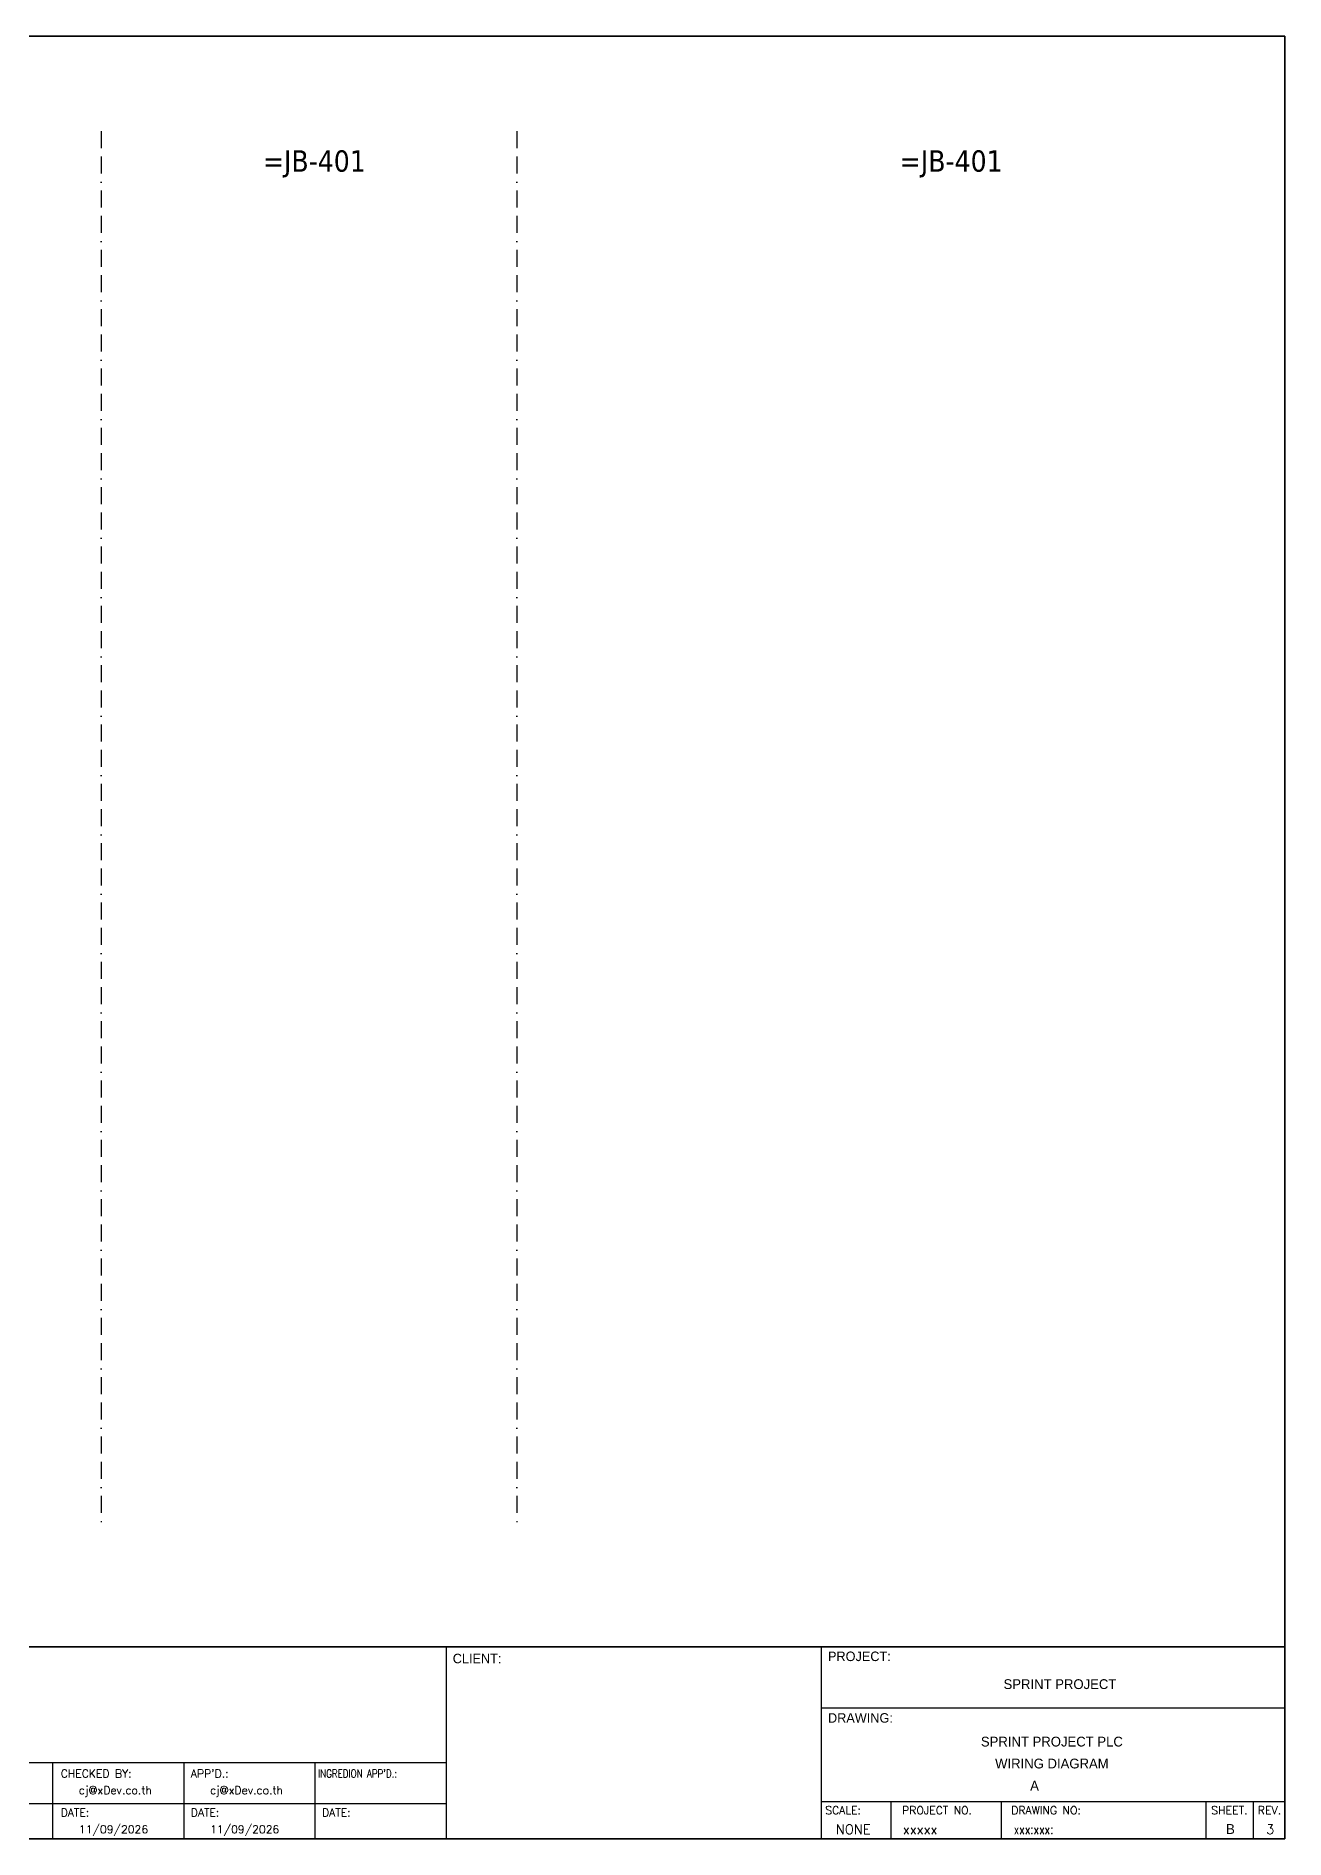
# Model space of a CAD drawing. Header units: millimetres. Extents: x 0 to 54213, y -3004 to 2820.
# Drawn here: x 43953 to 45826, y 0 to 2704 of the extents above; entities that cross this region are included whole.
import ezdxf
from ezdxf.enums import TextEntityAlignment as Align

# ---------------------------------------------------------------- set-up
doc = ezdxf.new("R2010")
doc.units = ezdxf.units.MM
doc.linetypes.add('BORDERX2', pattern=[88.9, 25.4, -12.7, 25.4, -12.7, 0, -12.7])
for name, color, linetype in [('GT_1', 9, 'Continuous'), ('HELPPOINT', 7, 'Continuous'), ('MEMBER', 7, 'Continuous'), ('x01001-FrameArea', 2, 'BORDERX2')]:
    doc.layers.add(name, color=color, linetype=linetype)
doc.styles.add('HTX11', font='O8111901')
doc.styles.add('ROMANS', font='romans.shx', dxfattribs={"width": 0.85, "height": 25})
doc.styles.add('Tahoma', font='')
doc.styles.get('Tahoma').set_extended_font_data('Tahoma')

msp = doc.modelspace()

# ---------------------------------------------------------------- linework, layer by layer
at = {"color": 4}
for p, q in [((45235.3, 56.1), (45235.3, 0)), ((45400.6, 56.1), (45400.6, 0))]:
    msp.add_line(p, q, dxfattribs=at)
at = {"color": 4, "ltscale": 0.5}
for p, q in [((45707.7, 56.1), (45707.7, 0)), ((45707.7, 56.1), (45707.7, 0)), ((45778.9, 56.1), (45778.9, 0)), ((45778.9, 56.1), (45778.9, 0))]:
    msp.add_line(p, q, dxfattribs=at)
at = {"layer": 'GT_1', "color": 4}
for p, q in [((44568.8, 0), (44568.8, 288.2)), ((45131.1, 0), (45131.1, 288.2)), ((45131.1, 0), (45131.1, 288.2)), ((45131.1, 0), (45131.1, 288.2)), ((44568.8, 114.3), (43781.8, 114.3)), ((43978.6, 0), (43978.6, 114.3)), ((44175.3, 0), (44175.3, 114.3)), ((44372.1, 0), (44372.1, 114.3)), ((45131.1, 56.1), (45826.3, 56.1)), ((44568.8, 52.9), (43781.8, 52.9))]:
    msp.add_line(p, q, dxfattribs=at)
at = {"layer": 'HELPPOINT', "color": 4, "lineweight": 35}
for p, q in [((41933, 2704.2), (45826.3, 2704.2)), ((41933, 2704.2), (45826.3, 2704.2)), ((45826.3, 2704.2), (45826.3, 0)), ((45826.3, 2704.2), (45826.3, 0)), ((45826.3, 0), (41933, 0)), ((45826.3, 0), (41933, 0))]:
    msp.add_line(p, q, dxfattribs=at)
at = {"layer": 'HELPPOINT', "color": 4}
for p, q in [((45131.1, 196.6), (45826.3, 196.6)), ((45131.1, 196.6), (45826.3, 196.6)), ((45131.1, 56.1), (45826.3, 56.1))]:
    msp.add_line(p, q, dxfattribs=at)
at = {"layer": 'MEMBER', "color": 4, "lineweight": 35}
msp.add_line((41933, 288.2), (45826.3, 288.2), dxfattribs=at)
msp.add_line((41933, 288.2), (45826.3, 288.2), dxfattribs=at)
at = {"layer": 'MEMBER', "color": 4}
for p, q in [((45131.1, 196.6), (45826.3, 196.6)), ((45131.1, 196.6), (45826.3, 196.6)), ((45131.1, 56.1), (45826.3, 56.1)), ((45131.1, 56.1), (45826.3, 56.1))]:
    msp.add_line(p, q, dxfattribs=at)
at = {"layer": 'x01001-FrameArea'}
for p, q in [((44051.2, 2561.5), (44051.2, 475)), ((44674.3, 2561.5), (44674.3, 475))]:
    msp.add_line(p, q, dxfattribs=at)

# ---------------------------------------------------------------- texts
at = {"color": 2, "style": 'Tahoma'}
for p in [(44370.7, 2516.8), (45325.8, 2516.8)]:
    msp.add_text('=JB-401', height=32, dxfattribs=at).set_placement(p, align=Align.MIDDLE_CENTER)
at = {"color": 4, "ltscale": 100, "style": 'HTX11'}
for s, p in [('SPRINT PROJECT', (45488.9, 232.2)), ('SPRINT PROJECT PLC', (45476.8, 146)), ('WIRING DIAGRAM', (45476.8, 113.1))]:
    msp.add_text(s, height=14.693, dxfattribs=at).set_placement(p, align=Align.MIDDLE_CENTER)
at = {"style": 'HTX11'}
for tag, text, height, p in [('A', 'A', 14.8, (45450.8, 79.8)), ('B', 'CHASSIS C1 SLOT 10', 14.821, (45744.6, 14.9))]:
    msp.add_attdef(tag, text=text, height=height, dxfattribs=at).set_placement(p, align=Align.MIDDLE_CENTER)
at = {"layer": 'GT_1', "color": 4, "style": 'HTX11'}
for s, p in [('CLIENT:', (44578.3, 263.5)), ('PROJECT:', (45141, 266.8)), ('DRAWING:', (45141, 174.4))]:
    msp.add_text(s, height=14.25, dxfattribs=at).set_placement(p)
at = {"layer": 'MEMBER', "color": 4, "ltscale": 0.8, "style": 'ROMANS'}
for s, height, p in [('CHECKED BY:', 11.875, (43990.3, 92.1)), ("APP'D.:", 11.88, (44185.5, 92.1)), ('cj@xDev.co.th', 11.875, (44017.6, 67.2)), ('cj@xDev.co.th', 11.875, (44214.3, 67.2)), ('DATE:', 11.88, (43990.3, 33.6)), ('DATE:', 11.88, (44185.5, 33.6)), ('DATE:', 11.88, (44382.3, 33.6)), ('SCALE:', 11.88, (45137, 37.1)), ('PROJECT NO.', 11.875, (45252.2, 37.1)), ('DRAWING NO:', 11.875, (45415.9, 37.1)), ('SHEET.', 12, (45715.7, 37.1)), ('REV.', 12, (45785.6, 37.1)), ('11/09/2026', 11.88, (44017.6, 8.5)), ('11/09/2026', 11.88, (44214.3, 8.5)), ('NONE', 14.23, (45153, 7.3)), ('xxxxx', 14.23, (45253.4, 7.3))]:
    msp.add_text(s, height=height, dxfattribs=at).set_placement(p)
at = {"layer": 'MEMBER', "color": 4, "ltscale": 0.8, "style": 'ROMANS', "width": 0.8}
for s, height, p in [("INGREDION APP'D.:", 11.875, (44376.3, 92.1)), ('xxx:xxx:', 14.23, (45419.6, 7.3))]:
    msp.add_text(s, height=height, dxfattribs=at).set_placement(p)
at = {"layer": 'MEMBER', "color": 4, "ltscale": 0.8, "style": 'ROMANS'}
msp.add_text('3', height=14.2, dxfattribs=at).set_placement((45804.2, 7.3), align=Align.CENTER)

doc.saveas('drawing.dxf')
